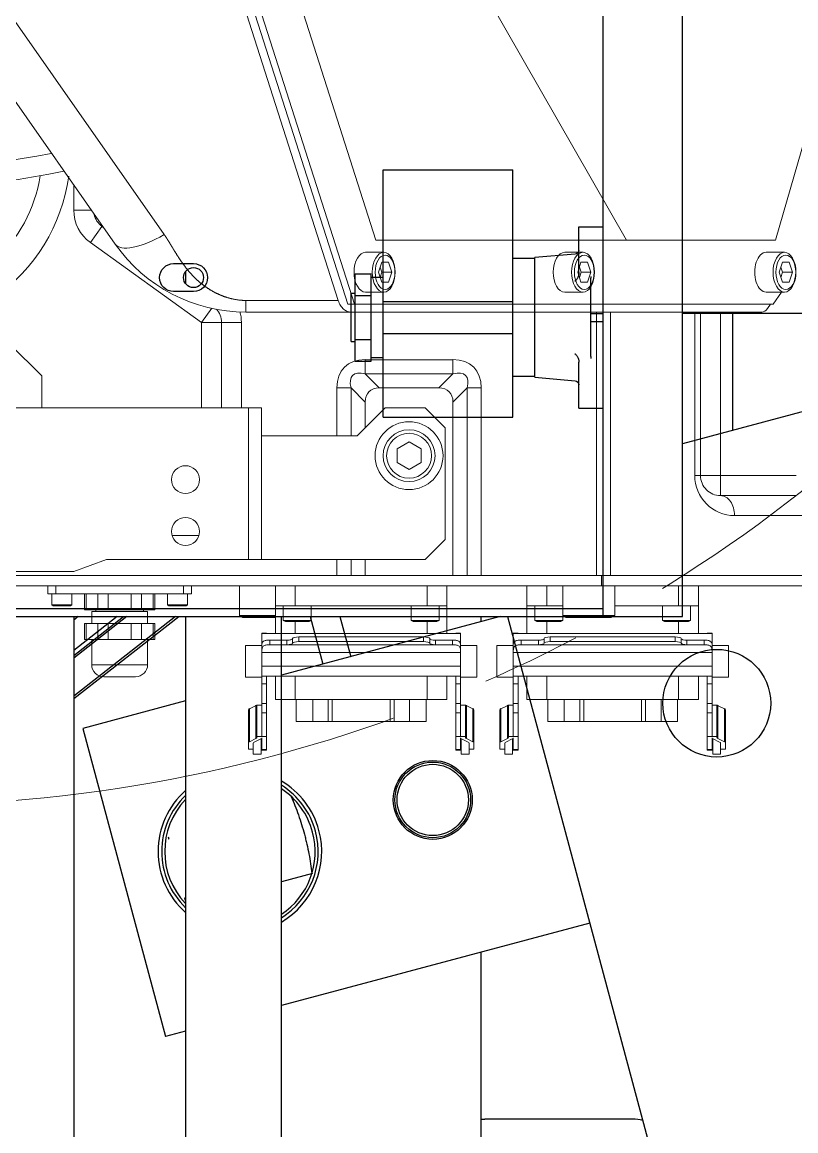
# Model space of a CAD drawing. Header units: millimetres. Extents: x 10462777 to 22643323, y 453826 to 1389191.
# Drawn here: x 11308372.9 to 11308566.7, y 596431.9 to 596709.8 of the extents above; entities that cross this region are included whole.
import ezdxf

# ---------------------------------------------------------------- set-up
doc = ezdxf.new("R2010")
doc.units = ezdxf.units.MM
doc.header["$LTSCALE"] = 200
doc.header["$MEASUREMENT"] = 0
doc.linetypes.add('CENTER2', pattern=[1.125, 0.75, -0.125, 0.125, -0.125])
doc.linetypes.add('PHANTOM', pattern=[2.5, 1.25, -0.25, 0.25, -0.25, 0.25, -0.25])
doc.layers.get('0').update_dxf_attribs({"linetype": 'CONTINUOUS'})
for name, color, linetype in [('2', 2, 'CONTINUOUS'), ('205', 4, 'CONTINUOUS'), ('DV1_DEFAULT', 7, 'CONTINUOUS')]:
    doc.layers.add(name, color=color, linetype=linetype)
doc.layers.add('203', color=7, linetype='CONTINUOUS', true_color=0xffffff)
doc.layers.add('LAYOUT', color=8, linetype='CONTINUOUS', lineweight=25)

# ---------------------------------------------------------------- blocks, each defined once
blk = doc.blocks.new('r710ic')
at = {"layer": 'DV1_DEFAULT', "color": 7, "linetype": 'Continuous', "lineweight": 0}
for p, q in [((271728.77, 104055.46), (271728.77, 104409.8)), ((271731.37, 104343.56), (271731.37, 104121.7)), ((271773.37, 104143.83), (271773.37, 104343.43)), ((271732.37, 104277.63), (271732.37, 104187.63)), ((271814.43, 104177.24), (271916.04, 104248.39)), ((271918.41, 104236.11), (271816.8, 104164.96)), ((271781.37, 104195.63), (271789.37, 104203.63)), ((271781.37, 104195.63), (271773.37, 104195.63)), ((271723.97, 104193.13), (271723.77, 104192.78)), ((271723.77, 104188.47), (271723.77, 104192.78)), ((271723.97, 104193.13), (271723.97, 104188.13)), ((271726.77, 104193.13), (271723.97, 104193.13)), ((271723.97, 104193.13), (271723.97, 104188.13)), ((271726.77, 104192.13), (271726.77, 104194.13)), ((271726.77, 104194.13), (271728.77, 104194.13)), ((271726.77, 104192.13), (271726.77, 104160.13)), ((271728.77, 104192.13), (271726.77, 104192.13)), ((271723.77, 104188.47), (271723.97, 104188.13)), ((271723.97, 104188.13), (271726.77, 104188.13)), ((271735.37, 104179.39), (271732.37, 104187.63)), ((271822.93, 104187.63), (271822.93, 104183.14)), ((271822.93, 104187.63), (271829.25, 104187.63)), ((271708.97, 104169.13), (271708.97, 104183.13)), ((271715.27, 104183.13), (271708.97, 104183.13)), ((271715.27, 104184.9), (271715.27, 104184.5)), ((271719.27, 104184.9), (271715.27, 104184.9)), ((271719.27, 104184.5), (271715.27, 104184.5)), ((271715.27, 104184.5), (271715.27, 104181.61)), ((271719.27, 104184.5), (271719.27, 104184.9)), ((271719.27, 104184.5), (271719.27, 104181.61)), ((271722.27, 104183.13), (271719.27, 104183.13)), ((271722.27, 104169.13), (271722.27, 104183.13)), ((271722.77, 104184.9), (271722.77, 104184.5)), ((271726.77, 104184.9), (271722.77, 104184.9)), ((271722.77, 104184.5), (271722.77, 104181.61)), ((271726.77, 104184.5), (271722.77, 104184.5)), ((271794.8, 104155.63), (271814.81, 104183.46)), ((271814.81, 104183.46), (271818.87, 104180.55)), ((271715.27, 104179.02), (271715.27, 104181.61)), ((271715.27, 104181.61), (271719.27, 104181.61)), ((271719.27, 104181.61), (271719.27, 104179.02)), ((271722.77, 104182.13), (271722.27, 104182.13)), ((271722.77, 104179.02), (271722.77, 104181.61)), ((271722.77, 104181.61), (271726.77, 104181.61)), ((271818.6, 104180.17), (271818.87, 104180.55)), ((271818.87, 104180.55), (271818.93, 104180.51)), ((271705.97, 104172.13), (271705.97, 104180.13)), ((271715.27, 104179.02), (271715.27, 104173.24)), ((271719.27, 104179.02), (271715.27, 104179.02)), ((271719.27, 104179.02), (271719.27, 104173.24)), ((271722.77, 104179.02), (271722.77, 104173.24)), ((271726.77, 104179.02), (271722.77, 104179.02)), ((271735.37, 104143.83), (271735.37, 104179.39)), ((271800.29, 104121.38), (271971.13, 104175.99)), ((271715.27, 104173.24), (271719.27, 104173.24)), ((271715.27, 104170.64), (271715.27, 104173.24)), ((271719.27, 104173.24), (271719.27, 104170.64)), ((271722.77, 104173.24), (271726.77, 104173.24)), ((271722.77, 104170.64), (271722.77, 104173.24)), ((271799.37, 104118.95), (271971.13, 104173.86)), ((271799.37, 104117.31), (271971.13, 104172.22)), ((271715.27, 104170.64), (271715.27, 104167.76)), ((271719.27, 104170.64), (271715.27, 104170.64)), ((271719.27, 104170.64), (271719.27, 104167.76)), ((271722.27, 104170.13), (271722.77, 104170.13)), ((271722.77, 104170.64), (271722.77, 104167.76)), ((271726.77, 104170.64), (271722.77, 104170.64)), ((271708.97, 104169.13), (271715.27, 104169.13)), ((271715.27, 104167.76), (271719.27, 104167.76)), ((271715.27, 104167.76), (271715.27, 104167.35)), ((271715.27, 104167.35), (271719.27, 104167.35)), ((271719.27, 104169.13), (271722.27, 104169.13)), ((271719.27, 104167.76), (271719.27, 104167.35)), ((271722.77, 104167.76), (271726.77, 104167.76)), ((271722.77, 104167.76), (271722.77, 104167.35)), ((271722.77, 104167.35), (271726.77, 104167.35)), ((271723.97, 104164.13), (271723.77, 104163.78)), ((271723.77, 104159.47), (271723.77, 104163.78)), ((271723.97, 104164.13), (271723.97, 104159.13)), ((271723.97, 104164.13), (271723.97, 104159.13)), ((271726.77, 104164.13), (271723.97, 104164.13)), ((271741.37, 104156.27), (271741.37, 104162.98)), ((271723.77, 104159.47), (271723.97, 104159.13)), ((271723.97, 104159.13), (271726.77, 104159.13)), ((271726.77, 104158.13), (271726.77, 104160.13)), ((271726.77, 104160.13), (271728.77, 104160.13)), ((271728.77, 104158.13), (271726.77, 104158.13)), ((271773.37, 104155.63), (271794.8, 104155.63)), ((271794.8, 104155.63), (271794.8, 104150.63)), ((271794.8, 104155.63), (271798.37, 104153.06)), ((271773.37, 104150.63), (271794.8, 104150.63)), ((271794.8, 104150.63), (271794.8, 104145.63)), ((271705.81, 104144.63), (271713.81, 104144.63)), ((271705.81, 104144.63), (271705.81, 104140.53)), ((271713.81, 104140.53), (271713.81, 104144.63)), ((271721.27, 104146.13), (271720.77, 104145.26)), ((271720.77, 104137.13), (271720.77, 104145.26)), ((271721.27, 104146.13), (271721.27, 104137.13)), ((271728.77, 104146.13), (271721.27, 104146.13)), ((271794.8, 104145.63), (271773.37, 104145.63)), ((271800.29, 104144.48), (271797.37, 104144.48)), ((271797.37, 104118.2), (271797.37, 104144.48)), ((271800.29, 104144.48), (271800.29, 104121.38)), ((271686.54, 104142.66), (271686.54, 104140.69)), ((271688.53, 104142.66), (271686.54, 104142.66)), ((271689.4, 104143.86), (271687.77, 104143.86)), ((271687.77, 104143.86), (271687.77, 104142.66)), ((271689.32, 104142.66), (271688.53, 104142.66)), ((271697.69, 104143.86), (271689.4, 104143.86)), ((271690.37, 104140.78), (271689.58, 104142.41)), ((271697.95, 104143.61), (271689.67, 104143.61)), ((271689.67, 104143.61), (271690.45, 104141.98)), ((271698.74, 104141.98), (271690.45, 104141.98)), ((271690.72, 104141.73), (271690.97, 104141.73)), ((271690.97, 104141.73), (271690.97, 104140.53)), ((271690.97, 104141.73), (271698.83, 104141.73)), ((271690.97, 104141.73), (271690.97, 104139.33)), ((271690.97, 104141.73), (271690.97, 104141.73)), ((271698.69, 104142.09), (271697.95, 104143.61)), ((271698.83, 104140.53), (271698.83, 104141.75)), ((271735.37, 104140.63), (271735.37, 104143.83)), ((271735.37, 104143.83), (271773.37, 104143.83)), ((271773.37, 104143.83), (271773.37, 104140.63)), ((271686.54, 104140.69), (271690.42, 104140.69)), ((271687.73, 104140.53), (271687.59, 104140.53)), ((271687.59, 104140.53), (271687.59, 104139.33)), ((271687.73, 104139.33), (271687.59, 104139.33)), ((271687.73, 104140.53), (271687.73, 104139.33)), ((271687.73, 104140.53), (271690.63, 104140.53)), ((271687.73, 104139.33), (271690.97, 104139.33)), ((271696.9, 104140.53), (271690.97, 104140.53)), ((271690.97, 104139.33), (271696.9, 104139.33)), ((271699.27, 104140.53), (271696.9, 104140.53)), ((271696.9, 104140.53), (271696.9, 104139.33)), ((271696.9, 104139.33), (271699.27, 104139.33)), ((271704.18, 104140.53), (271699.27, 104140.53)), ((271699.27, 104140.53), (271699.27, 104139.33)), ((271699.27, 104139.33), (271704.18, 104139.33)), ((271704.18, 104140.53), (271704.18, 104139.33)), ((271704.18, 104140.53), (271706.1, 104140.53)), ((271704.18, 104139.33), (271706.1, 104139.33)), ((271706.1, 104140.53), (271706.1, 104090.73)), ((271706.1, 104140.53), (271708.64, 104140.53)), ((271708.64, 104090.73), (271708.64, 104140.53)), ((271708.64, 104140.53), (271711.79, 104140.53)), ((271711.79, 104140.53), (271713.94, 104140.53)), ((271712.04, 104090.73), (271712.04, 104140.53)), ((271713.94, 104140.53), (271716.8, 104140.53)), ((271713.98, 104092.63), (271713.98, 104138.62)), ((271716.87, 104140.53), (271716.8, 104140.53)), ((271716.8, 104090.73), (271716.8, 104140.53)), ((271716.87, 104139.33), (271716.8, 104139.33)), ((271716.87, 104139.33), (271716.87, 104140.53)), ((271773.37, 104140.63), (271735.37, 104140.63)), ((271735.37, 104140.63), (271766.37, 104140.63)), ((271735.37, 104099.63), (271735.37, 104140.63)), ((271735.37, 104140.63), (271735.37, 104140.63)), ((271766.37, 104140.63), (271766.37, 104116.63)), ((271766.37, 104140.63), (271766.37, 104140.63)), ((271700.27, 104137.13), (271706.1, 104137.13)), ((271700.27, 104132.13), (271700.27, 104137.13)), ((271713.98, 104138.53), (271713.98, 104134.23)), ((271713.98, 104138.53), (271715.13, 104138.53)), ((271715.13, 104138.53), (271715.13, 104134.23)), ((271716.8, 104137.13), (271723.77, 104137.13)), ((271723.77, 104137.13), (271728.77, 104137.13)), ((271723.77, 104137.13), (271723.77, 104132.13)), ((271815.37, 104049.18), (271970.05, 104137.52)), ((271815.37, 104111.92), (271890.53, 104135.95)), ((271713.98, 104134.23), (271715.13, 104134.23)), ((271720.07, 104135.13), (271719.77, 104134.61)), ((271719.77, 104128.65), (271719.77, 104134.61)), ((271720.07, 104135.13), (271720.07, 104128.13)), ((271723.77, 104135.13), (271720.07, 104135.13)), ((271694.77, 104131.9), (271694.77, 104127.77)), ((271694.77, 104131.9), (271700.27, 104131.9)), ((271700.27, 104132.13), (271706.1, 104132.13)), ((271700.27, 104099.13), (271700.27, 104132.13)), ((271714.35, 104132.81), (271714.37, 104132.81)), ((271714.37, 104132.81), (271715.52, 104132.81)), ((271714.77, 104131.25), (271715.93, 104131.25)), ((271714.77, 104100.01), (271714.77, 104131.25)), ((271715.93, 104100.01), (271715.93, 104131.25)), ((271716.8, 104132.13), (271719.77, 104132.13)), ((271723.77, 104132.13), (271728.77, 104132.13)), ((271723.77, 104132.13), (271723.77, 104099.13)), ((271694.77, 104127.77), (271694.77, 104123.89)), ((271694.77, 104127.77), (271700.27, 104127.77)), ((271719.77, 104128.65), (271720.07, 104128.13)), ((271720.07, 104128.13), (271723.77, 104128.13)), ((271694.77, 104123.89), (271700.27, 104123.89)), ((271694.77, 104123.89), (271694.77, 104122.89)), ((271694.77, 104122.89), (271694.77, 104108.37)), ((271694.77, 104122.89), (271700.27, 104122.89)), ((271731.37, 104121.7), (271735.37, 104121.7)), ((271731.37, 104118.16), (271731.37, 104121.7)), ((271766.37, 104121.7), (271778.37, 104121.7)), ((271778.37, 104118.16), (271778.37, 104121.7)), ((271735.37, 104118.16), (271731.37, 104118.16)), ((271731.37, 104114.63), (271731.37, 104118.16)), ((271778.37, 104118.16), (271766.37, 104118.16)), ((271773.37, 104109.63), (271766.37, 104116.63)), ((271774.83, 104114.63), (271778.37, 104118.16)), ((271797.37, 104118.2), (271797.37, 104015.29)), ((271799.37, 104117.31), (271799.37, 104118.95)), ((271799.37, 104012.42), (271799.37, 104117.31)), ((271731.37, 104114.63), (271731.37, 104092.63)), ((271735.37, 104114.63), (271731.37, 104114.63)), ((271774.83, 104114.63), (271768.37, 104114.63)), ((271781.9, 104114.63), (271778.37, 104111.09)), ((271781.9, 104092.63), (271781.9, 104114.63)), ((271781.9, 104114.63), (271785.44, 104114.63)), ((271785.44, 104114.63), (271785.44, 104092.63)), ((271802.37, 104114.55), (271802.37, 104109.97)), ((271812.37, 104109.97), (271812.37, 104114.55)), ((271778.37, 104096.16), (271778.37, 104111.09)), ((271807.37, 104111.29), (271804.87, 104110.47)), ((271806.08, 104110.87), (271807.37, 104110.44)), ((271809.87, 104110.47), (271807.37, 104111.29)), ((271807.37, 104110.44), (271808.66, 104110.87)), ((271815.37, 104049.18), (271815.37, 104111.92)), ((271694.77, 104108.37), (271700.27, 104108.37)), ((271694.77, 104108.37), (271694.77, 104107.37)), ((271773.37, 104109.63), (271773.37, 104099.63)), ((271804.87, 104110.47), (271804.87, 104108.81)), ((271804.87, 104108.81), (271807.37, 104107.98)), ((271807.37, 104110.44), (271807.37, 104107.98)), ((271807.37, 104107.98), (271809.87, 104108.81)), ((271809.87, 104108.81), (271809.87, 104110.47)), ((271694.77, 104107.37), (271694.77, 104103.49)), ((271694.77, 104107.37), (271700.27, 104107.37)), ((271759.64, 104106.63), (271757.9, 104103.63)), ((271763.1, 104106.63), (271759.64, 104106.63)), ((271764.83, 104103.63), (271763.1, 104106.63)), ((271694.77, 104103.49), (271700.27, 104103.49)), ((271694.77, 104103.49), (271694.77, 104099.36)), ((271720.07, 104103.13), (271719.77, 104102.61)), ((271719.77, 104096.65), (271719.77, 104102.61)), ((271720.07, 104103.13), (271720.07, 104096.13)), ((271723.77, 104103.13), (271720.07, 104103.13)), ((271757.9, 104103.63), (271759.64, 104100.63)), ((271763.1, 104100.63), (271764.83, 104103.63)), ((271714.77, 104100.01), (271715.93, 104100.01)), ((271759.64, 104100.63), (271763.1, 104100.63)), ((271694.77, 104099.36), (271700.27, 104099.36)), ((271700.27, 104099.13), (271706.1, 104099.13)), ((271700.27, 104094.13), (271700.27, 104099.13)), ((271713.98, 104092.73), (271713.98, 104097.02)), ((271713.98, 104097.02), (271715.13, 104097.02)), ((271714.35, 104098.45), (271714.37, 104098.45)), ((271714.37, 104098.45), (271715.52, 104098.45)), ((271715.13, 104092.73), (271715.13, 104097.02)), ((271716.8, 104099.13), (271719.77, 104099.13)), ((271723.77, 104099.13), (271728.77, 104099.13)), ((271723.77, 104099.13), (271723.77, 104094.13)), ((271735.37, 104099.63), (271740.37, 104094.63)), ((271768.37, 104094.63), (271773.37, 104099.63)), ((271719.77, 104096.65), (271720.07, 104096.13)), ((271720.07, 104096.13), (271723.77, 104096.13)), ((271768.37, 104094.63), (271740.37, 104094.63)), ((271778.37, 104096.16), (271781.9, 104092.63)), ((271687.59, 104091.93), (271687.59, 104090.73)), ((271687.73, 104091.93), (271687.59, 104091.93)), ((271687.73, 104090.73), (271687.73, 104091.93)), ((271687.73, 104091.93), (271690.97, 104091.93)), ((271690.97, 104089.53), (271690.97, 104091.93)), ((271690.97, 104091.93), (271696.9, 104091.93)), ((271696.9, 104090.73), (271696.9, 104091.93)), ((271696.9, 104091.93), (271699.27, 104091.93)), ((271699.27, 104090.73), (271699.27, 104091.93)), ((271699.27, 104091.93), (271704.18, 104091.93)), ((271700.27, 104094.13), (271706.1, 104094.13)), ((271704.18, 104090.73), (271704.18, 104091.93)), ((271704.18, 104091.93), (271706.1, 104091.93)), ((271713.98, 104092.73), (271715.13, 104092.73)), ((271716.8, 104094.13), (271723.77, 104094.13)), ((271716.87, 104091.93), (271716.8, 104091.93)), ((271716.87, 104090.73), (271716.87, 104091.93)), ((271723.77, 104094.13), (271728.77, 104094.13)), ((271731.37, 104089.09), (271731.37, 104092.63)), ((271731.37, 104092.63), (271774.83, 104092.63)), ((271778.37, 104089.09), (271774.83, 104092.63)), ((271781.9, 104092.63), (271785.44, 104092.63)), ((271686.54, 104090.57), (271686.54, 104088.59)), ((271686.54, 104090.57), (271690.42, 104090.57)), ((271688.53, 104088.59), (271686.54, 104088.59)), ((271687.73, 104090.73), (271687.59, 104090.73)), ((271687.73, 104090.73), (271690.63, 104090.73)), ((271687.77, 104087.39), (271687.77, 104088.59)), ((271689.32, 104088.59), (271688.53, 104088.59)), ((271690.37, 104090.47), (271689.58, 104088.85)), ((271689.67, 104087.65), (271690.45, 104089.27)), ((271698.74, 104089.27), (271690.45, 104089.27)), ((271690.72, 104089.53), (271690.97, 104089.53)), ((271690.97, 104089.53), (271690.97, 104090.73)), ((271696.9, 104090.73), (271690.97, 104090.73)), ((271690.97, 104089.53), (271690.97, 104089.53)), ((271690.97, 104089.53), (271698.83, 104089.53)), ((271699.27, 104090.73), (271696.9, 104090.73)), ((271698.69, 104089.17), (271697.95, 104087.65)), ((271698.83, 104089.51), (271698.83, 104090.73)), ((271704.18, 104090.73), (271699.27, 104090.73)), ((271704.18, 104090.73), (271706.1, 104090.73)), ((271705.81, 104090.73), (271705.81, 104086.63)), ((271706.1, 104090.73), (271708.64, 104090.73)), ((271708.64, 104090.73), (271711.79, 104090.73)), ((271711.79, 104090.73), (271713.94, 104090.73)), ((271713.81, 104086.63), (271713.81, 104090.73)), ((271713.94, 104090.73), (271716.8, 104090.73)), ((271716.87, 104090.73), (271716.8, 104090.73)), ((271731.37, 104089.09), (271778.37, 104089.09)), ((271731.37, 104085.56), (271731.37, 104089.09)), ((271778.37, 104089.09), (271778.37, 104085.56)), ((271689.4, 104087.39), (271687.77, 104087.39)), ((271697.69, 104087.39), (271689.4, 104087.39)), ((271697.95, 104087.65), (271689.67, 104087.65)), ((271705.81, 104086.63), (271713.81, 104086.63)), ((271778.37, 104085.56), (271731.37, 104085.56)), ((271731.37, 104085.56), (271731.37, 104056.7)), ((271687.77, 104080.86), (271687.77, 104079.66)), ((271689.4, 104080.86), (271687.77, 104080.86)), ((271697.69, 104080.86), (271689.4, 104080.86)), ((271689.67, 104080.61), (271690.45, 104078.98)), ((271697.95, 104080.61), (271689.67, 104080.61)), ((271698.69, 104079.09), (271697.95, 104080.61)), ((271713.81, 104081.63), (271705.81, 104081.63)), ((271705.81, 104081.63), (271705.81, 104077.53)), ((271713.81, 104077.53), (271713.81, 104081.63)), ((271688.53, 104079.66), (271686.54, 104079.66)), ((271686.54, 104079.66), (271686.54, 104077.69)), ((271686.54, 104077.69), (271690.42, 104077.69)), ((271687.59, 104077.53), (271687.59, 104076.33)), ((271687.73, 104077.53), (271687.59, 104077.53)), ((271687.73, 104077.53), (271687.73, 104076.33)), ((271687.73, 104077.53), (271690.63, 104077.53)), ((271689.32, 104079.66), (271688.53, 104079.66)), ((271690.37, 104077.78), (271689.58, 104079.41)), ((271698.74, 104078.98), (271690.45, 104078.98)), ((271690.72, 104078.73), (271690.97, 104078.73)), ((271690.97, 104078.73), (271690.97, 104077.53)), ((271690.97, 104078.73), (271698.83, 104078.73)), ((271690.97, 104078.73), (271690.97, 104076.33)), ((271690.97, 104078.73), (271690.97, 104078.73)), ((271696.9, 104077.53), (271690.97, 104077.53)), ((271699.27, 104077.53), (271696.9, 104077.53)), ((271696.9, 104077.53), (271696.9, 104076.33)), ((271698.83, 104077.53), (271698.83, 104078.75)), ((271704.18, 104077.53), (271699.27, 104077.53)), ((271699.27, 104077.53), (271699.27, 104076.33)), ((271704.18, 104077.53), (271706.1, 104077.53)), ((271704.18, 104077.53), (271704.18, 104076.33)), ((271706.1, 104077.53), (271708.64, 104077.53)), ((271706.1, 104077.53), (271706.1, 104027.73)), ((271708.64, 104077.53), (271708.64, 104027.73)), ((271708.64, 104077.53), (271711.79, 104077.53)), ((271711.79, 104077.53), (271713.94, 104077.53)), ((271712.04, 104077.53), (271712.04, 104027.73)), ((271713.94, 104077.53), (271716.8, 104077.53)), ((271716.8, 104077.53), (271716.8, 104027.73)), ((271716.87, 104077.53), (271716.8, 104077.53)), ((271716.87, 104076.33), (271716.87, 104077.53)), ((271687.73, 104076.33), (271687.59, 104076.33)), ((271687.73, 104076.33), (271690.97, 104076.33)), ((271690.97, 104076.33), (271696.9, 104076.33)), ((271696.9, 104076.33), (271699.27, 104076.33)), ((271699.27, 104076.33), (271704.18, 104076.33)), ((271704.18, 104076.33), (271706.1, 104076.33)), ((271713.98, 104075.62), (271713.98, 104029.63)), ((271713.98, 104075.53), (271713.98, 104071.23)), ((271713.98, 104075.53), (271715.13, 104075.53)), ((271715.13, 104075.53), (271715.13, 104071.23)), ((271716.87, 104076.33), (271716.8, 104076.33)), ((271700.27, 104074.13), (271706.1, 104074.13)), ((271700.27, 104069.13), (271700.27, 104074.13)), ((271716.8, 104074.13), (271723.77, 104074.13)), ((271720.07, 104072.13), (271719.77, 104071.61)), ((271720.07, 104072.13), (271720.07, 104065.13)), ((271723.77, 104072.13), (271720.07, 104072.13)), ((271723.77, 104074.13), (271728.77, 104074.13)), ((271723.77, 104074.13), (271723.77, 104069.13)), ((271713.98, 104071.23), (271715.13, 104071.23)), ((271714.35, 104069.81), (271714.37, 104069.81)), ((271714.37, 104069.81), (271715.52, 104069.81)), ((271719.77, 104065.65), (271719.77, 104071.61)), ((271694.77, 104068.9), (271700.27, 104068.9)), ((271694.77, 104064.77), (271694.77, 104068.9)), ((271700.27, 104069.13), (271706.1, 104069.13)), ((271700.27, 104036.13), (271700.27, 104069.13)), ((271714.77, 104068.25), (271714.77, 104037.01)), ((271714.77, 104068.25), (271715.93, 104068.25)), ((271715.93, 104068.25), (271715.93, 104037.01)), ((271716.8, 104069.13), (271719.77, 104069.13)), ((271723.77, 104069.13), (271728.77, 104069.13)), ((271723.77, 104069.13), (271723.77, 104065.13)), ((271694.77, 104064.77), (271700.27, 104064.77)), ((271694.77, 104060.89), (271694.77, 104064.77)), ((271719.77, 104065.65), (271720.07, 104065.13)), ((271720.07, 104065.13), (271721.27, 104065.13)), ((271721.27, 104065.13), (271720.77, 104064.26)), ((271720.77, 104052.99), (271720.77, 104064.26)), ((271721.27, 104065.13), (271721.27, 104052.13)), ((271728.77, 104065.13), (271721.27, 104065.13)), ((271802.37, 104064.65), (271802.37, 104060.06)), ((271812.37, 104060.06), (271812.37, 104064.65)), ((271694.77, 104060.89), (271700.27, 104060.89)), ((271694.77, 104059.89), (271694.77, 104060.89)), ((271807.37, 104061.39), (271804.87, 104060.57)), ((271806.08, 104060.97), (271807.37, 104060.54)), ((271809.87, 104060.57), (271807.37, 104061.39)), ((271807.37, 104060.54), (271808.66, 104060.97)), ((271694.77, 104059.89), (271700.27, 104059.89)), ((271694.77, 104045.37), (271694.77, 104059.89)), ((271804.87, 104060.57), (271804.87, 104058.91)), ((271804.87, 104058.91), (271807.37, 104058.08)), ((271807.37, 104060.54), (271807.37, 104058.08)), ((271807.37, 104058.08), (271809.87, 104058.91)), ((271809.87, 104058.91), (271809.87, 104060.57)), ((271728.77, 104055.46), (271731.37, 104055.46)), ((271728.77, 103995.46), (271728.77, 104055.46)), ((271731.37, 104053.16), (271731.37, 104056.7)), ((271731.37, 104056.7), (271797.37, 104056.7)), ((271720.77, 104052.99), (271721.27, 104052.13)), ((271731.37, 103996.09), (271731.37, 104053.16)), ((271797.37, 104053.16), (271731.37, 104053.16)), ((271721.27, 104052.13), (271728.77, 104052.13)), ((271723.77, 104052.13), (271723.77, 104036.13)), ((271815.37, 104049.18), (271815.37, 104011.87)), ((271694.77, 104045.37), (271700.27, 104045.37)), ((271694.77, 104044.37), (271694.77, 104045.37)), ((271694.77, 104044.37), (271700.27, 104044.37)), ((271694.77, 104040.49), (271694.77, 104044.37)), ((271694.77, 104040.49), (271700.27, 104040.49)), ((271694.77, 104036.36), (271694.77, 104040.49)), ((271720.07, 104040.13), (271719.77, 104039.61)), ((271719.77, 104033.65), (271719.77, 104039.61)), ((271720.07, 104040.13), (271720.07, 104033.13)), ((271723.77, 104040.13), (271720.07, 104040.13)), ((271694.77, 104036.36), (271700.27, 104036.36)), ((271700.27, 104031.13), (271700.27, 104036.13)), ((271700.27, 104036.13), (271706.1, 104036.13)), ((271714.77, 104037.01), (271715.93, 104037.01)), ((271716.8, 104036.13), (271719.77, 104036.13)), ((271723.77, 104036.13), (271728.77, 104036.13)), ((271723.77, 104036.13), (271723.77, 104031.13)), ((271713.98, 104034.02), (271715.13, 104034.02)), ((271713.98, 104029.73), (271713.98, 104034.02)), ((271714.35, 104035.45), (271714.37, 104035.45)), ((271714.37, 104035.45), (271715.52, 104035.45)), ((271715.13, 104029.73), (271715.13, 104034.02)), ((271719.77, 104033.65), (271720.07, 104033.13)), ((271720.07, 104033.13), (271723.77, 104033.13)), ((271700.27, 104031.13), (271706.1, 104031.13)), ((271716.8, 104031.13), (271723.77, 104031.13)), ((271723.77, 104031.13), (271728.77, 104031.13)), ((271756.37, 104032.09), (271756.37, 104030.63)), ((271756.37, 104032.09), (271797.37, 104032.09)), ((271756.37, 104030.63), (271756.37, 104025.63)), ((271797.37, 104030.63), (271756.37, 104030.63)), ((271686.54, 104027.57), (271690.42, 104027.57)), ((271686.54, 104027.57), (271686.54, 104025.59)), ((271687.73, 104028.93), (271687.59, 104028.93)), ((271687.59, 104028.93), (271687.59, 104027.73)), ((271687.73, 104027.73), (271687.59, 104027.73)), ((271687.73, 104027.73), (271687.73, 104028.93)), ((271687.73, 104028.93), (271690.97, 104028.93)), ((271687.73, 104027.73), (271690.63, 104027.73)), ((271690.37, 104027.47), (271689.58, 104025.85)), ((271690.97, 104026.53), (271690.97, 104028.93)), ((271690.97, 104028.93), (271696.9, 104028.93)), ((271696.9, 104027.73), (271690.97, 104027.73)), ((271690.97, 104026.53), (271690.97, 104027.73)), ((271696.9, 104027.73), (271696.9, 104028.93)), ((271696.9, 104028.93), (271699.27, 104028.93)), ((271699.27, 104027.73), (271696.9, 104027.73)), ((271698.83, 104026.51), (271698.83, 104027.73)), ((271699.27, 104027.73), (271699.27, 104028.93)), ((271699.27, 104028.93), (271704.18, 104028.93)), ((271704.18, 104027.73), (271699.27, 104027.73)), ((271704.18, 104027.73), (271704.18, 104028.93)), ((271704.18, 104028.93), (271706.1, 104028.93)), ((271704.18, 104027.73), (271706.1, 104027.73)), ((271705.81, 104027.73), (271705.81, 104023.63)), ((271706.1, 104027.73), (271708.64, 104027.73)), ((271708.64, 104027.73), (271711.79, 104027.73)), ((271711.79, 104027.73), (271713.94, 104027.73)), ((271713.81, 104023.63), (271713.81, 104027.73)), ((271713.94, 104027.73), (271716.8, 104027.73)), ((271713.98, 104029.73), (271715.13, 104029.73)), ((271716.87, 104028.93), (271716.8, 104028.93)), ((271716.87, 104027.73), (271716.8, 104027.73)), ((271716.87, 104027.73), (271716.87, 104028.93)), ((271688.53, 104025.59), (271686.54, 104025.59)), ((271687.77, 104024.39), (271687.77, 104025.59)), ((271689.32, 104025.59), (271688.53, 104025.59)), ((271689.67, 104024.65), (271690.45, 104026.27)), ((271698.74, 104026.27), (271690.45, 104026.27)), ((271690.72, 104026.53), (271690.97, 104026.53)), ((271690.97, 104026.53), (271690.97, 104026.53)), ((271690.97, 104026.53), (271698.83, 104026.53)), ((271698.69, 104026.17), (271697.95, 104024.65)), ((271751.37, 104025.63), (271756.37, 104025.63)), ((271751.37, 104025.63), (271751.37, 104006.7)), ((271797.37, 104025.63), (271756.37, 104025.63)), ((271756.37, 104025.63), (271756.37, 104006.7)), ((271689.4, 104024.39), (271687.77, 104024.39)), ((271697.69, 104024.39), (271689.4, 104024.39)), ((271697.95, 104024.65), (271689.67, 104024.65)), ((271713.81, 104023.63), (271705.81, 104023.63)), ((271746.37, 103996.09), (271746.37, 104022.09)), ((271799.37, 104013.07), (271798.27, 104013.84)), ((271802.37, 104014.18), (271802.37, 104009.59)), ((271812.37, 104009.59), (271812.37, 104014.18)), ((271802.37, 104010.32), (271799.37, 104012.42)), ((271807.37, 104010.92), (271804.87, 104010.09)), ((271809.87, 104010.09), (271807.37, 104010.92)), ((272064.92, 103939.87), (271815.37, 104011.87)), ((271804.87, 104010.09), (271804.87, 104008.43)), ((271804.87, 104008.43), (271807.37, 104007.61)), ((271806.08, 104010.49), (271807.37, 104010.06)), ((271807.37, 104010.06), (271808.66, 104010.49)), ((271807.37, 104010.06), (271807.37, 104007.61)), ((271807.37, 104007.61), (271809.87, 104008.43)), ((271809.87, 104008.43), (271809.87, 104010.09))]:
    blk.add_line(p, q, dxfattribs=at)
at = {"layer": 'DV1_DEFAULT', "color": 3, "linetype": 'CENTER2', "lineweight": 0}
blk.add_circle((272041.37, 104232.63), 367.64, dxfattribs=at)
at = {"layer": 'DV1_DEFAULT', "color": 7, "linetype": 'Continuous', "lineweight": 0}
for centre, radius in [((271742.37, 104159.63), 3.5), ((271755.37, 104159.63), 3.5), ((271761.37, 104103.63), 8.5), ((271761.37, 104103.63), 6.5), ((271761.37, 104103.63), 5.63)]:
    blk.add_circle(centre, radius, dxfattribs=at)
for centre, radius, start, end in [((272041.37, 104232.63), 213, 126.267, 191.5222), ((272041.37, 104232.63), 208, 127.2842, 190.912), ((271837.37, 104232.63), 44.14, 214.4963, 262.2847), ((271837.37, 104232.63), 37.07, 222.406, 260.9514), ((271822.93, 104177.63), 10, 90, 144.2933), ((271708.97, 104180.13), 3, 90, 180), ((271822.93, 104177.63), 5, 102.5883, 144.2933), ((271837.37, 104144.48), 40, 125, 180), ((271708.97, 104172.13), 3, 180, 270), ((271794.8, 104155.63), 5, 270, 311.7631), ((271794.8, 104155.63), 10, 270, 285.5228), ((271756.37, 104022.09), 10, 90, 180), ((271756.37, 104025.63), 5, 90, 180)]:
    blk.add_arc(centre, radius, start, end, dxfattribs=at)
for centre, major_axis, ratio, start_param, end_param in [((271823.03, 104164.96), (8.6, -12.29), 0.350294, 3.141593, 4.471859), ((271689.32, 104140.66), (0, -2), 0.270613, 2.632285, 3.141593), ((271689.4, 104141.86), (0, 2), 0.270613, 5.773878, 6.283185), ((271690.72, 104143.73), (0, 2), 0.270613, 2.632285, 3.141593), ((271697.69, 104141.86), (0, -2), 0.270613, 2.632285, 3.141593), ((271694.83, 104141.5), (4, 0), 0.55845, 0.216258, 0.264283), ((271690.63, 104142.53), (0, -2), 0.270613, 5.773878, 6.283185), ((271711.79, 104138.53), (7.73, 0), 0.25882, 1.537834, 1.570796), ((271713.46, 104138.53), (0, 2), 0.258817, 4.712389, 4.759625), ((271714.35, 104134.23), (0, 1.43), 0.258817, 1.570796, 3.141593), ((271715.5, 104134.23), (0, 1.43), 0.25882, 1.570796, 3.141593), ((271714.37, 104131.25), (0, 1.56), 0.258817, 4.712389, 6.283185), ((271715.52, 104131.25), (0, 1.56), 0.25882, 4.712389, 6.283185), ((271771.3, 104107.56), (-12.25, -12.25), 0.57735, 2.617994, 3.665191), ((271771.3, 104107.56), (-10.21, -10.21), 0.34641, 2.617994, 3.665191), ((271807.37, 104114.55), (-5, 0), 0.573576, 3.141593, 6.283185), ((271771.3, 104107.56), (-6.12, -6.12), 0.57735, 2.617994, 3.665191), ((271714.37, 104100.01), (0, -1.56), 0.258817, 0, 1.570796), ((271715.52, 104100.01), (0, -1.56), 0.25882, 0, 1.570796), ((271714.35, 104097.02), (0, -1.43), 0.258817, 3.141593, 4.712389), ((271715.5, 104097.02), (0, -1.43), 0.25882, 3.141593, 4.712389), ((271771.3, 104099.7), (-6.12, 6.12), 0.57735, 2.617994, 3.665191), ((271713.46, 104092.73), (0, -2), 0.258817, 1.52356, 1.570796), ((271771.3, 104099.7), (-10.21, 10.21), 0.34641, 2.617994, 3.665191), ((271771.3, 104099.7), (-12.25, 12.25), 0.57735, 2.617994, 3.665191), ((271689.32, 104090.59), (0, 2), 0.270613, 3.141593, 3.6509), ((271690.63, 104088.73), (0, 2), 0.270613, 0, 0.509307), ((271690.72, 104087.53), (0, -2), 0.270613, 3.141593, 3.6509), ((271694.83, 104089.75), (4, 0), 0.55845, 6.018902, 6.066927), ((271711.79, 104092.73), (7.73, 0), 0.25882, 4.712389, 4.745351), ((271689.4, 104089.39), (0, -2), 0.270613, 0, 0.509307), ((271697.69, 104089.39), (0, 2), 0.270613, 3.141593, 3.6509), ((271689.4, 104078.86), (0, 2), 0.270613, 5.773878, 6.283185), ((271697.69, 104078.86), (0, -2), 0.270613, 2.632285, 3.141593), ((271689.32, 104077.66), (0, -2), 0.270613, 2.632285, 3.141593), ((271690.63, 104079.53), (0, -2), 0.270613, 5.773878, 6.283185), ((271690.72, 104080.73), (0, 2), 0.270613, 2.632285, 3.141593), ((271694.83, 104078.5), (4, 0), 0.55845, 0.216258, 0.264283), ((271711.79, 104075.53), (7.73, 0), 0.25882, 1.537834, 1.570796), ((271713.46, 104075.53), (0, 2), 0.258817, 4.712389, 4.759625), ((271714.35, 104071.23), (0, 1.43), 0.258817, 1.570796, 3.141593), ((271714.37, 104068.25), (0, 1.56), 0.258817, 4.712389, 6.283185), ((271715.5, 104071.23), (0, 1.43), 0.25882, 1.570796, 3.141593), ((271715.52, 104068.25), (0, 1.56), 0.25882, 4.712389, 6.283185), ((271807.37, 104064.65), (-5, 0), 0.573576, 3.141593, 6.283185), ((271714.37, 104037.01), (0, -1.56), 0.258817, 0, 1.570796), ((271715.52, 104037.01), (0, -1.56), 0.25882, 0, 1.570796), ((271714.35, 104034.02), (0, -1.43), 0.258817, 3.141593, 4.712389), ((271715.5, 104034.02), (0, -1.43), 0.25882, 3.141593, 4.712389), ((271690.63, 104025.73), (0, 2), 0.270613, 0, 0.509307), ((271711.79, 104029.73), (7.73, 0), 0.25882, 4.712389, 4.745351), ((271713.46, 104029.73), (0, -2), 0.258817, 1.52356, 1.570796), ((271689.32, 104027.59), (0, 2), 0.270613, 3.141593, 3.6509), ((271690.72, 104024.53), (0, -2), 0.270613, 3.141593, 3.6509), ((271694.83, 104026.75), (4, 0), 0.55845, 6.018902, 6.066927), ((271746.37, 104025.63), (-5, 0), 0.707107, 1.570796, 3.141593), ((271689.4, 104026.39), (0, -2), 0.270613, 0, 0.509307), ((271697.69, 104026.39), (0, 2), 0.270613, 3.141593, 3.6509), ((271807.37, 104014.18), (5, 0), 0.573576, 0, 3.141593), ((271801.37, 104015.29), (-4, 0), 0.573576, 0, 0.68631)]:
    blk.add_ellipse(centre, major_axis=major_axis, ratio=ratio, start_param=start_param, end_param=end_param, dxfattribs=at)
for centre, major_axis in [((271807.37, 104109.97), (-5, 0)), ((271807.37, 104109.64), (-4.31, 0)), ((271807.37, 104060.06), (-5, 0)), ((271807.37, 104059.74), (-4.31, 0)), ((271807.37, 104009.59), (5, 0)), ((271807.37, 104009.26), (-4.31, 0))]:
    blk.add_ellipse(centre, major_axis=major_axis, ratio=0.573576, dxfattribs=at)
for points, degree, knots in [([(271816.8, 104164.96), (271816.24, 104164.57), (271815.55, 104164.13), (271815.04, 104163.81), (271814.25, 104163.33), (271813.58, 104162.92), (271812.91, 104162.52), (271812.23, 104162.11), (271811.54, 104161.67), (271810.01, 104160.7), (271808.81, 104159.78), (271807.37, 104158.68), (271806.19, 104157.51), (271804.89, 104156.21), (271803.86, 104154.8), (271802.76, 104153.29), (271801.99, 104151.66), (271801.17, 104149.95), (271800.74, 104148.17), (271800.29, 104146.31), (271800.29, 104144.48)], 2, [0, 0, 0, 0.0625, 0.0625, 0.125, 0.125, 0.1875, 0.1875, 0.25, 0.25, 0.375, 0.375, 0.5, 0.5, 0.625, 0.625, 0.75, 0.75, 0.875, 0.875, 1, 1, 1]), ([(271698.83, 104141.73), (271698.83, 104141.73), (271698.83, 104141.75), (271698.8, 104141.84), (271698.77, 104141.9), (271698.74, 104141.98)], 3, [0, 0, 0, 0, 0.5, 0.5, 1, 1, 1, 1]), ([(271712.04, 104140.53), (271712.2, 104140.53), (271712.35, 104140.52), (271712.64, 104140.51), (271712.79, 104140.49), (271713.06, 104140.44), (271713.18, 104140.41), (271713.41, 104140.3), (271713.5, 104140.24), (271713.75, 104139.99), (271713.84, 104139.76), (271713.93, 104139.36), (271713.94, 104139.22), (271713.97, 104138.93), (271713.97, 104138.78), (271713.98, 104138.62)], 3, [0, 0, 0, 0, 0.125, 0.125, 0.25, 0.25, 0.375, 0.375, 0.5, 0.5, 0.75, 0.75, 0.875, 0.875, 1, 1, 1, 1]), ([(271715.13, 104138.53), (271715.13, 104138.67), (271715.13, 104138.8), (271715.11, 104139.07), (271715.1, 104139.2), (271715.07, 104139.46), (271715.05, 104139.57), (271714.99, 104139.8), (271714.95, 104139.9), (271714.86, 104140.09), (271714.81, 104140.17), (271714.68, 104140.31), (271714.61, 104140.36), (271714.44, 104140.45), (271714.35, 104140.48), (271714.15, 104140.52), (271714.05, 104140.53), (271713.94, 104140.53)], 3, [0, 0, 0, 0, 0.125, 0.125, 0.25, 0.25, 0.375, 0.375, 0.5, 0.5, 0.625, 0.625, 0.75, 0.75, 0.875, 0.875, 1, 1, 1, 1]), ([(271800.29, 104121.38), (271799.81, 104121.23), (271799.39, 104121.03), (271798.83, 104120.68), (271798.66, 104120.55), (271798.36, 104120.29), (271798.22, 104120.16), (271797.98, 104119.88), (271797.87, 104119.73), (271797.69, 104119.43), (271797.61, 104119.28), (271797.43, 104118.83), (271797.37, 104118.51), (271797.37, 104118.2)], 3, [0, 0, 0, 0, 0.25, 0.25, 0.375, 0.375, 0.5, 0.5, 0.625, 0.625, 0.75, 0.75, 1, 1, 1, 1]), ([(271712.04, 104090.73), (271712.2, 104090.73), (271712.35, 104090.73), (271712.64, 104090.75), (271712.79, 104090.76), (271713.06, 104090.81), (271713.18, 104090.85), (271713.41, 104090.95), (271713.5, 104091.02), (271713.75, 104091.27), (271713.84, 104091.5), (271713.93, 104091.9), (271713.94, 104092.04), (271713.97, 104092.33), (271713.97, 104092.48), (271713.98, 104092.63)], 3, [0, 0, 0, 0, 0.125, 0.125, 0.25, 0.25, 0.375, 0.375, 0.5, 0.5, 0.75, 0.75, 0.875, 0.875, 1, 1, 1, 1]), ([(271715.13, 104092.73), (271715.13, 104092.59), (271715.13, 104092.45), (271715.11, 104092.19), (271715.1, 104092.05), (271715.07, 104091.8), (271715.05, 104091.68), (271714.99, 104091.46), (271714.95, 104091.36), (271714.86, 104091.17), (271714.81, 104091.09), (271714.68, 104090.95), (271714.61, 104090.9), (271714.44, 104090.81), (271714.35, 104090.78), (271714.15, 104090.74), (271714.05, 104090.73), (271713.94, 104090.73)], 3, [0, 0, 0, 0, 0.125, 0.125, 0.25, 0.25, 0.375, 0.375, 0.5, 0.5, 0.625, 0.625, 0.75, 0.75, 0.875, 0.875, 1, 1, 1, 1]), ([(271698.83, 104089.53), (271698.83, 104089.53), (271698.83, 104089.51), (271698.8, 104089.42), (271698.77, 104089.36), (271698.74, 104089.27)], 3, [0, 0, 0, 0, 0.5, 0.5, 1, 1, 1, 1]), ([(271698.83, 104078.73), (271698.83, 104078.73), (271698.83, 104078.75), (271698.8, 104078.84), (271698.77, 104078.9), (271698.74, 104078.98)], 3, [0, 0, 0, 0, 0.5, 0.5, 1, 1, 1, 1]), ([(271712.04, 104077.53), (271712.2, 104077.53), (271712.35, 104077.52), (271712.64, 104077.51), (271712.79, 104077.49), (271713.06, 104077.44), (271713.18, 104077.41), (271713.41, 104077.3), (271713.5, 104077.24), (271713.75, 104076.99), (271713.84, 104076.76), (271713.93, 104076.36), (271713.94, 104076.22), (271713.97, 104075.93), (271713.97, 104075.78), (271713.98, 104075.62)], 3, [0, 0, 0, 0, 0.125, 0.125, 0.25, 0.25, 0.375, 0.375, 0.5, 0.5, 0.75, 0.75, 0.875, 0.875, 1, 1, 1, 1]), ([(271715.13, 104075.53), (271715.13, 104075.67), (271715.13, 104075.8), (271715.11, 104076.07), (271715.1, 104076.2), (271715.07, 104076.46), (271715.05, 104076.57), (271714.99, 104076.8), (271714.95, 104076.9), (271714.86, 104077.09), (271714.81, 104077.17), (271714.68, 104077.31), (271714.61, 104077.36), (271714.44, 104077.45), (271714.35, 104077.48), (271714.15, 104077.52), (271714.05, 104077.53), (271713.94, 104077.53)], 3, [0, 0, 0, 0, 0.125, 0.125, 0.25, 0.25, 0.375, 0.375, 0.5, 0.5, 0.625, 0.625, 0.75, 0.75, 0.875, 0.875, 1, 1, 1, 1]), ([(271712.04, 104027.73), (271712.2, 104027.73), (271712.35, 104027.73), (271712.64, 104027.75), (271712.79, 104027.76), (271713.06, 104027.81), (271713.18, 104027.85), (271713.41, 104027.95), (271713.5, 104028.02), (271713.75, 104028.27), (271713.84, 104028.5), (271713.93, 104028.9), (271713.94, 104029.04), (271713.97, 104029.33), (271713.97, 104029.48), (271713.98, 104029.63)], 3, [0, 0, 0, 0, 0.125, 0.125, 0.25, 0.25, 0.375, 0.375, 0.5, 0.5, 0.75, 0.75, 0.875, 0.875, 1, 1, 1, 1]), ([(271715.13, 104029.73), (271715.13, 104029.59), (271715.13, 104029.45), (271715.11, 104029.19), (271715.1, 104029.05), (271715.07, 104028.8), (271715.05, 104028.68), (271714.99, 104028.46), (271714.95, 104028.36), (271714.86, 104028.17), (271714.81, 104028.09), (271714.68, 104027.95), (271714.61, 104027.9), (271714.44, 104027.81), (271714.35, 104027.78), (271714.15, 104027.74), (271714.05, 104027.73), (271713.94, 104027.73)], 3, [0, 0, 0, 0, 0.125, 0.125, 0.25, 0.25, 0.375, 0.375, 0.5, 0.5, 0.625, 0.625, 0.75, 0.75, 0.875, 0.875, 1, 1, 1, 1]), ([(271698.83, 104026.53), (271698.83, 104026.53), (271698.83, 104026.51), (271698.8, 104026.42), (271698.77, 104026.36), (271698.74, 104026.27)], 3, [0, 0, 0, 0, 0.5, 0.5, 1, 1, 1, 1])]:
    blk.add_open_spline(points, degree=degree, knots=knots, dxfattribs=at)
at = {"layer": 'LAYOUT', "color": 3}
blk.add_circle((272041.37, 104232.63), 2050.12, dxfattribs=at)
blk = doc.blocks.new('A$C7DA30AB0')
at = {"layer": 'LAYOUT', "color": 6, "linetype": 'PHANTOM'}
blk.add_circle((3030.45, 3025.99, 0), 2693.02, dxfattribs=at)

msp = doc.modelspace()

# ---------------------------------------------------------------- linework, layer by layer
at = {"layer": '2', "color": 252, "linetype": 'Continuous'}
for p, q in [((11308625.78758, 596636.76646, 0), (11308538.2865, 596636.76646, 0)), ((11308625.78758, 596636.76646, 0), (11308538.2865, 596636.76646, 0)), ((11308550.78652, 596636.76646, 0), (11308550.78652, 596607.40581, 0)), ((11308487.78557, 596434.76359, 0), (11308488.78564, 596434.76359, 0)), ((11308525.78616, 596434.76359, 0), (11308488.78564, 596434.76359, 0))]:
    msp.add_line(p, q, dxfattribs=at)
at = {"layer": '2', "color": 60, "linetype": 'Continuous'}
for p, q in [((11308487.78562, 596560.75679, 0), (11308487.78562, 596559.45677, 0)), ((11308487.78562, 596476.64153, 0), (11308487.78562, 595984.7572, 0))]:
    msp.add_line(p, q, dxfattribs=at)
at = {"layer": '2', "color": 252, "linetype": 'Continuous'}
msp.add_arc((11308525.78616, 596424.76345, 0), 10.00014, 75.4171642, 90, dxfattribs=at)
at = {"layer": '203', "color": 252, "linetype": 'Continuous'}
for p, q in [((11308386.89164, 596560.76498, 0), (11308385.77735, 596559.89441, 0)), ((11308396.6342, 596560.76249, 0), (11308385.78325, 596552.2848, 0)), ((11308411.25443, 596560.76374, 0), (11308385.78382, 596540.86392, 0)), ((11308385.78486, 596540.23021, 0), (11308412.0719, 596560.7679, 0)), ((11308399.07781, 596560.76809, 0), (11308385.786, 596550.38339, 0)), ((11308385.78759, 596551.01915, 0), (11308398.2663, 596560.76859, 0))]:
    msp.add_line(p, q, dxfattribs=at)
at = {"layer": '205', "color": 252, "linetype": 'Continuous'}
for p, q in [((11308538.28634, 596560.76538, 0), (11308538.28634, 596810.76893, 0)), ((11308518.28605, 596790.76865, 0), (11308518.28605, 596560.76538, 0)), ((11308463.28527, 596672.76697, 0), (11308495.78574, 596672.76697, 0)), ((11308463.28527, 596639.7665, 0), (11308463.28527, 596672.76697, 0)), ((11308495.78574, 596639.7665, 0), (11308495.78574, 596672.76697, 0)), ((11308512.28597, 596658.51677, 0), (11308518.28643, 596658.51677, 0)), ((11308512.28597, 596657.65339, 0), (11308512.28597, 596658.51677, 0)), ((11308512.28597, 596647.01217, 0), (11308512.28597, 596657.65339, 0)), ((11308501.28581, 596650.51665, 0), (11308495.78574, 596650.51665, 0)), ((11308511.37311, 596651.64918, 0), (11308501.28581, 596650.76666, 0)), ((11308501.28581, 596620.76623, 0), (11308501.28581, 596650.76666, 0)), ((11308410.78453, 596649.26664, 0), (11308415.7846, 596649.26664, 0)), ((11308413.78457, 596647.27525, 0), (11308413.78457, 596644.27085, 0)), ((11308456.28517, 596646.73626, 0), (11308460.28523, 596646.73626, 0)), ((11308456.28517, 596641.25135, 0), (11308456.28517, 596646.73626, 0)), ((11308460.28523, 596645.55507, 0), (11308460.28523, 596646.73626, 0)), ((11308463.28527, 596645.76659, 0), (11308460.28523, 596645.76659, 0)), ((11308460.28523, 596642.43253, 0), (11308460.28523, 596645.55507, 0)), ((11308515.28601, 596625.94801, 0), (11308515.28601, 596645.58488, 0)), ((11308415.7846, 596642.26654, 0), (11308410.78453, 596642.26654, 0)), ((11308456.28517, 596641.76653, 0), (11308455.28516, 596641.76653, 0)), ((11308455.28516, 596629.76636, 0), (11308455.28516, 596641.76653, 0)), ((11308456.28517, 596641.25135, 0), (11308460.28523, 596641.25135, 0)), ((11308456.28517, 596630.28154, 0), (11308456.28517, 596641.25135, 0)), ((11308460.28523, 596641.25135, 0), (11308460.28523, 596642.43253, 0)), ((11308460.28523, 596638.88899, 0), (11308460.28523, 596641.25135, 0)), ((11308460.28523, 596632.6439, 0), (11308460.28523, 596638.88899, 0)), ((11308463.28527, 596631.76639, 0), (11308463.28527, 596639.7665, 0)), ((11308463.28527, 596639.7665, 0), (11308495.78574, 596639.7665, 0)), ((11308495.78574, 596631.76639, 0), (11308495.78574, 596639.7665, 0)), ((11308515.28601, 596636.76646, 0), (11308518.2861, 596636.76646, 0)), ((11308460.28523, 596630.28154, 0), (11308460.28523, 596632.6439, 0)), ((11308515.28601, 596634.76643, 0), (11308518.2861, 596634.76643, 0)), ((11308456.28517, 596624.79663, 0), (11308456.28517, 596630.28154, 0)), ((11308456.28517, 596630.28154, 0), (11308460.28523, 596630.28154, 0)), ((11308460.28523, 596629.10036, 0), (11308460.28523, 596630.28154, 0)), ((11308463.28527, 596610.76609, 0), (11308463.28527, 596631.76639, 0)), ((11308463.28527, 596631.76639, 0), (11308495.78574, 596631.76639, 0)), ((11308495.78574, 596610.76609, 0), (11308495.78574, 596631.76639, 0)), ((11308455.28516, 596629.76636, 0), (11308456.28517, 596629.76636, 0)), ((11308460.28523, 596625.97781, 0), (11308460.28523, 596629.10036, 0)), ((11308456.28517, 596624.79663, 0), (11308460.28523, 596624.79663, 0)), ((11308460.28523, 596624.79663, 0), (11308460.28523, 596625.97781, 0)), ((11308460.28523, 596625.7663, 0), (11308463.28527, 596625.7663, 0)), ((11308512.28597, 596613.8795, 0), (11308512.28597, 596624.52072, 0)), ((11308495.78574, 596621.01624, 0), (11308501.28581, 596621.01624, 0)), ((11308501.28581, 596620.76623, 0), (11308511.37311, 596619.88371, 0)), ((11308512.28597, 596613.01612, 0), (11308512.28597, 596613.8795, 0)), ((11308573.5033, 596613.49344, 0), (11308538.2853, 596604.05681, 0)), ((11308463.28527, 596610.76609, 0), (11308495.78574, 596610.76609, 0)), ((11308512.28597, 596613.01612, 0), (11308518.28643, 596613.01612, 0)), ((11308158.28094, 596562.76541, 0), (11308518.28605, 596562.76541, 0)), ((11308158.28094, 596560.76538, 0), (11308518.28605, 596560.76538, 0)), ((11308385.78417, 596560.77761, 0), (11308385.78417, 596218.76052, 0)), ((11308413.78457, 596560.77936, 0), (11308413.78457, 596238.76081, 0)), ((11308437.78491, 596238.76081, 0), (11308437.78491, 596560.77936, 0)), ((11308492.63171, 596560.76524, 0), (11308437.78506, 596546.06912, 0)), ((11308444.98581, 596560.76661, 0), (11308448.17782, 596548.85385, 0)), ((11308452.45673, 596560.76903, 0), (11308455.14889, 596550.72175, 0)), ((11308494.45596, 596560.7639, 0), (11308533.15683, 596416.33028, 0)), ((11308518.28605, 596560.76538, 0), (11308538.28634, 596560.76538, 0)), ((11308413.78508, 596539.63835, 0), (11308388.08007, 596532.75071, 0)), ((11308388.08007, 596532.75071, 0), (11308408.78589, 596455.47555, 0)), ((11308445.55787, 596496.3873, 0), (11308437.78423, 596494.30436, 0)), ((11308515.03924, 596483.94605, 0), (11308437.78642, 596463.24622, 0)), ((11308413.78478, 596456.815, 0), (11308408.78589, 596455.47555, 0))]:
    msp.add_line(p, q, dxfattribs=at)
for centre, radius in [((11308415.7846, 596645.76659, 0), 2.50004), ((11308546.8595, 596539.06035, 0), 13.50019), ((11308475.70815, 596514.81895, 0), 9.88619), ((11308475.70815, 596514.81895, 0), 9.47985), ((11308475.70815, 596514.81895, 0), 8.92823)]:
    msp.add_circle(centre, radius, dxfattribs=at)
at = {"layer": '205', "color": 252, "linetype": 'Continuous', "extrusion": (0, 0, -1)}
for centre, radius, start, end in [((-11308511.28596, 596652.64539, 0), 1.00001, 180, 265.0000001), ((-11308410.78453, 596645.76659, 0), 3.50005, 270, 90), ((-11308415.7846, 596645.76659, 0), 3.50005, 90, 270), ((-11308511.28596, 596618.8875, 0), 1.00001, 94.9999999, 180)]:
    msp.add_arc(centre, radius, start, end, dxfattribs=at)
at = {"layer": '205', "color": 252, "linetype": 'Continuous'}
for radius, start, end in [(20.48962, 15, 59.5837421), (20.48962, 131.6793814, 228.3112485), (19.59137, 134.0643714, 225.9262475), (18.84707, 15, 56.6081307), (19.59137, 15, 58.0312572), (18.84707, 136.2975098, 223.6931213), (18.84707, 303.3937585, 15), (19.59137, 301.9706296, 15), (20.48962, 300.4181249, 15)]:
    msp.add_arc((11308427.41117, 596501.87781, 0), radius, start, end, dxfattribs=at)
for points, knots in [([(11308512.28597, 596647.01217, 0), (11308512.28597, 596646.73432, 0), (11308512.25119, 596646.46185, 0), (11308512.14577, 596646.06141, 0), (11308512.1011, 596645.92875, 0), (11308511.99066, 596645.6756, 0), (11308511.92525, 596645.55398, 0), (11308511.84204, 596645.441, 0)], [0, 0, 0, 0, 0.5, 0.5, 0.75, 0.75, 1, 1, 1, 1]), ([(11308511.37311, 596644.90007, 0), (11308511.39337, 596644.92008, 0), (11308511.41396, 596644.94082, 0), (11308511.45451, 596644.98244, 0), (11308511.47468, 596645.00353, 0), (11308511.53483, 596645.06762, 0), (11308511.57446, 596645.11144, 0), (11308511.6919, 596645.24636, 0), (11308511.76825, 596645.34081, 0), (11308511.84204, 596645.441, 0)], [0, 0, 0, 0, 0.125, 0.125, 0.25, 0.25, 0.5, 0.5, 1, 1, 1, 1]), ([(11308511.84204, 596626.09189, 0), (11308511.76825, 596626.19208, 0), (11308511.6919, 596626.28653, 0), (11308511.57446, 596626.42145, 0), (11308511.53483, 596626.46527, 0), (11308511.47468, 596626.52936, 0), (11308511.45451, 596626.55044, 0), (11308511.41396, 596626.59207, 0), (11308511.39337, 596626.61281, 0), (11308511.37311, 596626.63282, 0)], [0, 0, 0, 0, 0.5, 0.5, 0.75, 0.75, 0.875, 0.875, 1, 1, 1, 1]), ([(11308511.84204, 596626.09189, 0), (11308511.92526, 596625.97891, 0), (11308511.99066, 596625.8573, 0), (11308512.10107, 596625.60422, 0), (11308512.14574, 596625.47159, 0), (11308512.25119, 596625.07106, 0), (11308512.28597, 596624.79857, 0), (11308512.28597, 596624.52072, 0)], [0, 0, 0, 0, 0.25, 0.25, 0.5, 0.5, 1, 1, 1, 1]), ([(11308440.25386, 596515.67191, 0), (11308440.91568, 596514.15744, 0), (11308441.51826, 596512.61274, 0), (11308442.3414, 596510.24751, 0), (11308442.60223, 596509.45103, 0), (11308443.09705, 596507.84125, 0), (11308443.33105, 596507.02794, 0), (11308443.66151, 596505.79485, 0), (11308443.76784, 596505.38311, 0), (11308443.97222, 596504.56086, 0), (11308444.0704, 596504.14994, 0), (11308444.35299, 596502.91769, 0), (11308444.52551, 596502.09688, 0), (11308444.99563, 596499.63544, 0), (11308445.2462, 596497.99583, 0), (11308445.43032, 596496.35312, 0)], [0, 0, 0, 0, 0.25, 0.25, 0.375, 0.375, 0.5, 0.5, 0.5625, 0.5625, 0.625, 0.625, 0.75, 0.75, 1, 1, 1, 1])]:
    msp.add_open_spline(points, degree=3, knots=knots, dxfattribs=at)
for points in [[(11308515.28601, 596646.06647, 0), (11308515.28601, 596645.89117, 0), (11308515.28601, 596645.72577, 0), (11308515.28601, 596645.58488, 0)], [(11308515.28601, 596625.94801, 0), (11308515.28601, 596625.80713, 0), (11308515.28601, 596625.64171, 0), (11308515.28601, 596625.46642, 0)], [(11308409.41229, 596505.56898, 0), (11308409.46002, 596505.39088, 0), (11308409.50783, 596505.21245, 0), (11308409.55573, 596505.03367, 0)], [(11308409.55573, 596505.03367, 0), (11308409.60091, 596505.06053, 0), (11308409.64617, 596505.08726, 0), (11308409.6915, 596505.11386, 0)], [(11308413.68351, 596490.21548, 0), (11308413.63095, 596490.21585, 0), (11308413.5784, 596490.21637, 0), (11308413.52583, 596490.21704, 0)], [(11308413.52583, 596490.21704, 0), (11308413.57378, 596490.03812, 0), (11308413.62159, 596489.85969, 0), (11308413.66927, 596489.68173, 0)]]:
    msp.add_open_spline(points, degree=3, dxfattribs=at)

# ---------------------------------------------------------------- block references
at = {"ltscale": 10, "rotation": 180}
msp.add_blockref('A$C7DA30AB0', (11313764.24811, 600747.76955, 0), dxfattribs=at)
at = {"layer": 'LAYOUT', "color": 2, "rotation": 89.99999999999999}
msp.add_blockref('r710ic', (11412573.40786, 324839.74027, 0), dxfattribs=at)

doc.saveas('drawing.dxf')
